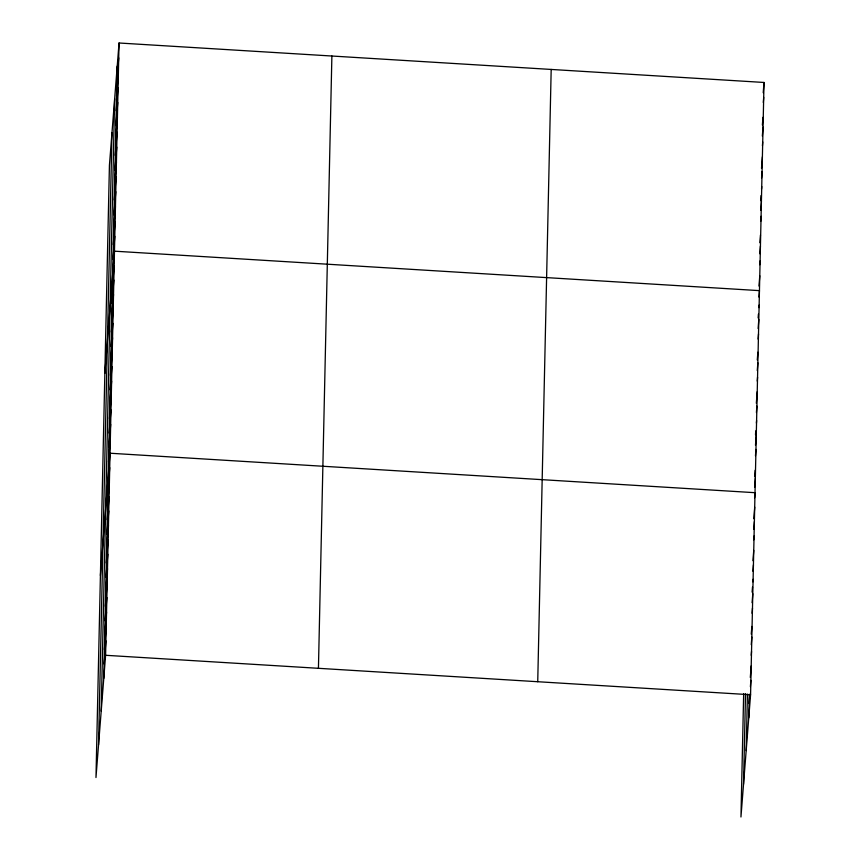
<?xml version="1.0" encoding="UTF-8"?>
<svg xmlns="http://www.w3.org/2000/svg" width="860" height="860" viewBox="0 0 860 860"><rect width="100%" height="100%" fill="white"/><g stroke="black" fill="none" stroke-linecap="round" stroke-linejoin="round"><path stroke-width="1.29" d="M98.545 744.835L111.993 132.547M101.2 711.134L114.649 98.846M103.77 678.422L117.218 66.145M119.045 43L109.424 165.26L95.976 777.537L105.597 655.288L119.045 43L764.024 82.463L750.576 694.74L740.954 817L743.663 693.665M318.437 668.306L331.885 56.018M537.736 681.722L551.185 69.434M743.534 784.288L745.523 693.762M746.19 750.597L747.426 694.17M748.759 717.885L749.275 694.267M116.895 81.012L118.712 57.867M116.562 95.879L118.39 72.734M116.24 110.746L118.056 87.612M115.917 125.614L117.734 102.48M115.584 140.492L117.411 117.347M115.261 155.359L117.078 132.214M114.939 170.226L116.756 147.092M114.606 185.094L116.433 161.959M114.283 199.971L116.1 176.827M113.95 214.839L115.778 191.694M113.627 229.706L115.444 206.572M113.305 244.573L115.122 221.439M112.972 259.451L114.799 236.306M104.845 373.433L114.466 251.174L759.455 290.637L758.95 297.065M112.327 288.745L114.154 265.611M112.015 303.182L113.832 280.037M111.692 317.609L113.52 294.475M111.381 332.046L113.197 308.901M111.058 346.483L112.886 323.338M110.746 360.91L112.563 337.776M110.424 375.347L112.251 352.202M110.112 389.773L111.929 366.639M109.79 404.211L111.617 381.066M109.478 418.637L111.295 395.503M109.166 433.075L110.983 409.93M108.844 447.501L110.66 424.367M108.532 461.938L110.349 438.793M100.405 575.49L110.026 453.231L755.015 492.694L754.618 497.832M107.898 490.802L109.715 467.668M107.575 505.239L109.392 482.094M107.263 519.666L109.08 496.532M106.941 534.103L108.758 510.958M106.629 548.529L108.446 525.395M106.307 562.967L108.134 539.822M105.995 577.393L107.812 554.259M105.672 591.83L107.5 568.686M105.361 606.257L107.177 583.123M105.038 620.694L106.866 597.549M104.727 635.132L106.543 611.987M104.404 649.558L106.231 626.424M104.092 663.995L105.909 640.851M763.218 92.74L764.024 82.463M763.293 102.469L763.701 97.331M762.368 125.055L762.971 117.347M762.336 136.073L763.046 127.065M762.422 145.791L762.723 141.943M761.487 168.377L762.401 156.81M761.562 178.106L762.067 171.677M760.627 200.692L761.036 195.553M761.541 189.125L761.745 186.545M760.702 210.421L761.412 201.423M760.681 221.428L761.089 216.29M759.853 242.724L760.455 235.017M759.832 253.743L760.433 246.025M759.81 264.751L760.111 260.902M758.971 286.058L759.778 275.77M758.122 317.921L758.434 314.072M758.939 307.644L759.143 305.074M758.111 328.498L758.821 319.501M758.101 339.077L758.509 333.938M757.273 359.942L757.886 352.224M757.262 370.51L757.875 362.802M757.251 381.087L757.553 377.228M756.327 403.233L757.241 391.665M756.413 412.52L756.918 406.092M755.488 434.665L755.789 430.817M756.402 423.098L756.606 420.529M755.478 445.243L756.284 434.966M755.467 455.821L755.972 449.393M754.639 476.687L755.144 470.259M754.629 487.254L755.338 478.257M753.79 518.698L754.704 507.12M753.779 529.265L754.381 521.558M753.768 539.843L754.07 535.984M752.941 560.709L753.747 550.421M752.93 571.276L753.435 564.859M752.102 592.142L752.511 587.004M752.909 581.854L753.113 579.285M752.091 602.72L752.801 593.722M752.081 613.288L752.478 608.149M751.253 634.153L751.866 626.435M751.242 644.731L751.844 637.013M751.231 655.309L751.533 651.45M750.307 677.454L751.21 665.876M749.071 703.448L749.78 694.45M750.393 686.742L750.898 680.314M105.597 655.288L750.576 694.74"/></g></svg>
